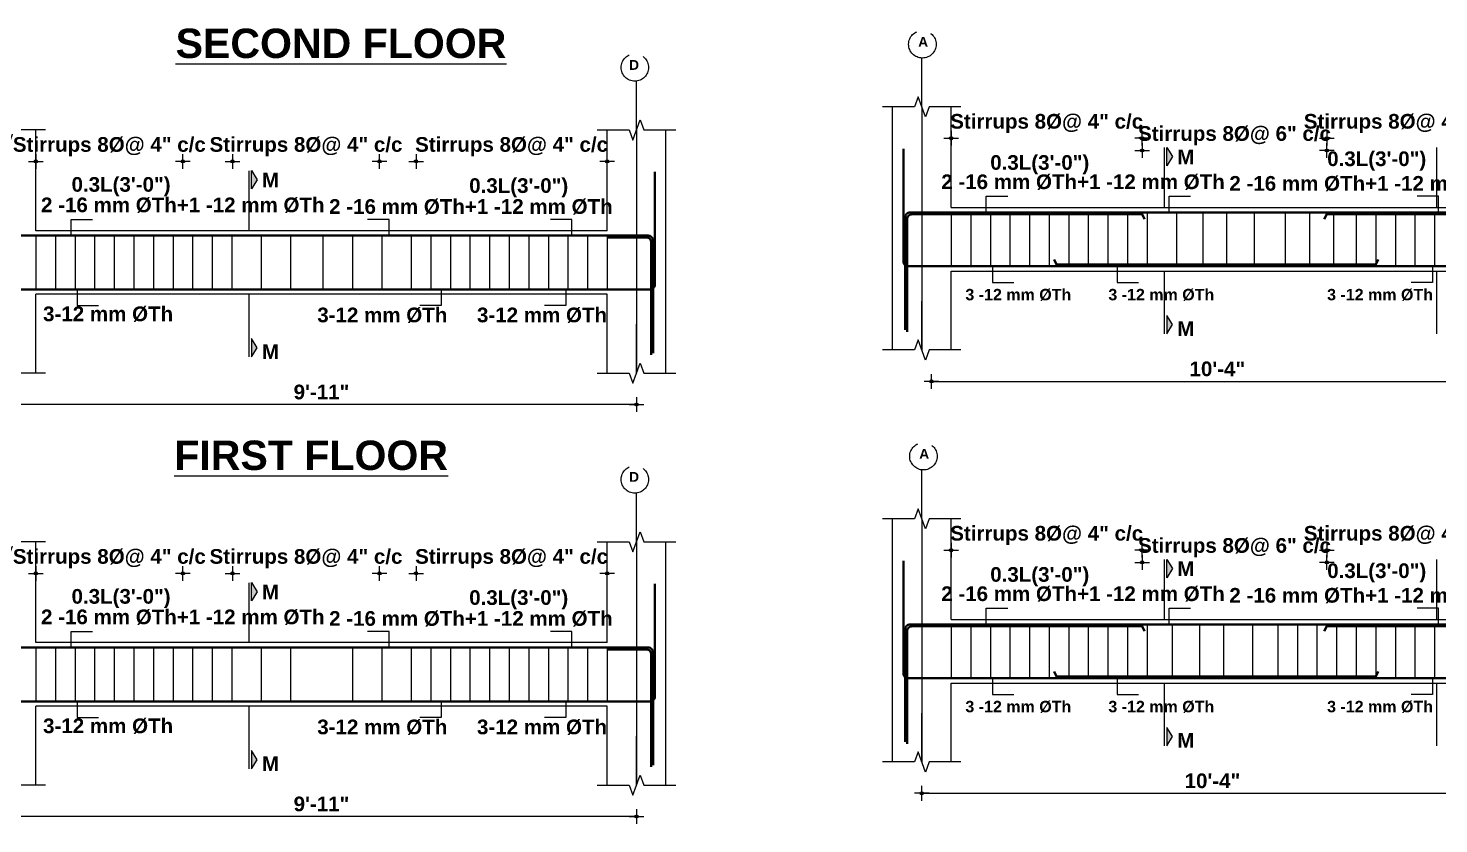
# Model space of a CAD drawing. Header units: inches. Extents: x -9998782 to 66725, y -6520505 to 8308.
# Drawn here: x -4995132 to -4994556, y -3257826 to -3257501 of the extents above; entities that cross this region are included whole.
import ezdxf
from ezdxf.enums import TextEntityAlignment as Align

# ---------------------------------------------------------------- set-up
doc = ezdxf.new("R2010")
doc.units = ezdxf.units.IN
doc.header["$LTSCALE"] = 2
doc.header["$MEASUREMENT"] = 0
doc.header["$PDMODE"] = 34
doc.linetypes.add('ACAD_ISO02W100', pattern=[15, 12, -3])
doc.layers.get('0').update_dxf_attribs({"linetype": 'CONTINUOUS'})
doc.layers.get('DEFPOINTS').update_dxf_attribs({"color": 141, "linetype": 'CONTINUOUS'})
for name, color, linetype, lineweight in [('BAR', 5, 'CONTINUOUS', 40), ('dimension', 160, 'CONTINUOUS', 15), ('HATCH1', 4, 'ACAD_ISO02W100', 13), ('TEXT', 181, 'CONTINUOUS', 25)]:
    doc.layers.add(name, color=color, linetype=linetype, lineweight=lineweight)
doc.layers.add('STIRRUP', color=10, linetype='CONTINUOUS')
doc.styles.add('1.8 str', font='times.ttf', dxfattribs={"width": 0.8, "height": 6})
doc.styles.add('STYLE1', font='arialbd.ttf')
doc.dimstyles.new('1.4', dxfattribs={"dimscale": 0, "dimtxt": 6, "dimasz": 0.5, "dimexe": 2, "dimexo": 9, "dimgap": 2, "dimtad": 1, "dimdec": 0, "dimlfac": 0.5, "dimzin": 3, "dimdsep": 46, "dimlunit": 4, "dimtxsty": '1.8 str', "dimblk": 'DIM', "dimcen": 3, "dimdle": 3, "dimse1": 1, "dimse2": 1, "dimclrd": 256, "dimclre": 256, "dimclrt": 7, "dimadec": 1, "dimazin": 2, "dimtfac": 1, "dimtdec": 0, "dimtix": 1, "dimtofl": 0, "dimtmove": 2, "dimatfit": 3, "dimldrblk": 'arrow', "dimfxl": 2, "dimfrac": 2, "dimtolj": 2, "dimtzin": 0, "dimarcsym": 0})

# ---------------------------------------------------------------- blocks, each defined once
blk = doc.blocks.new('DIM')
at = {"layer": 'dimension'}
h = blk.add_hatch(color=256, dxfattribs=at)
h.paths.add_polyline_path([(0, 1.3), (0, 0), (1.3, 0, 0.414214)])
h.paths.add_polyline_path([(1.3, 0), (0, 0), (0, -1.3, 0.414214)])
h.paths.add_polyline_path([(0, 0), (-1.3, 0, 0.414214), (0, -1.3)])
h.paths.add_polyline_path([(0, 1.3, 0.414214), (-1.3, 0), (0, 0)])
for p, q in [((-6, 0), (6, 0)), ((0, 6), (0, -6))]:
    blk.add_line(p, q, dxfattribs=at)
blk.add_circle((0, 0), 1.28, dxfattribs=at)
blk = doc.blocks.new('*D737')
at = {"layer": 'DEFPOINTS', "color": 0, "ltscale": 10}
for p in [(-4994676.94, -3257714.51), (-4994754.94, -3257726.48), (-4994676.94, -3257731.05)]:
    blk.add_point(p, dxfattribs=at)
at = {"layer": 'dimension', "lineweight": -2, "ltscale": 10}
for p, q in [((-4994755.44, -3257714.51), (-4994755.94, -3257714.51)), ((-4994676.44, -3257714.51), (-4994675.94, -3257714.51))]:
    blk.add_line(p, q, dxfattribs=at)
at = {"layer": 'dimension', "lineweight": -2, "ltscale": 10, "xscale": 0.5, "yscale": 0.5, "zscale": 0.5}
blk.add_blockref('DIM', (-4994754.94, -3257714.51), dxfattribs=at)
at = {"layer": 'dimension', "lineweight": -2, "ltscale": 10, "xscale": 0.5, "yscale": 0.5, "zscale": 0.5, "rotation": 180}
blk.add_blockref('DIM', (-4994676.94, -3257714.51), dxfattribs=at)
at = {"layer": 'dimension', "color": 7, "ltscale": 10, "insert": (-4994715.94, -3257708.48), "char_height": 6, "attachment_point": 5, "style": 'STYLE1'}
blk.add_mtext('\\A2;Stirrups 8%%C@ 4" c/c', dxfattribs=at)
blk = doc.blocks.new('arrow')
at = {"layer": 'dimension'}
blk.add_lwpolyline([(1.2, 0, 0, 2.1, 0), (-2.3, 0, 0, 0, 0), (1.2, 0, 0, 0, 0)], format="xyseb", dxfattribs=at)
blk = doc.blocks.new('*D738')
at = {"layer": 'DEFPOINTS', "color": 0, "ltscale": 10}
for p in [(-4994601.59, -3257719.49), (-4994676.94, -3257736.03), (-4994601.59, -3257750.54)]:
    blk.add_point(p, dxfattribs=at)
at = {"layer": 'dimension', "lineweight": -2, "ltscale": 10}
for p, q in [((-4994677.44, -3257719.49), (-4994677.94, -3257719.49)), ((-4994601.09, -3257719.49), (-4994600.59, -3257719.49))]:
    blk.add_line(p, q, dxfattribs=at)
at = {"layer": 'dimension', "lineweight": -2, "ltscale": 10, "xscale": 0.5, "yscale": 0.5, "zscale": 0.5}
blk.add_blockref('DIM', (-4994676.94, -3257719.49), dxfattribs=at)
at = {"layer": 'dimension', "lineweight": -2, "ltscale": 10, "xscale": 0.5, "yscale": 0.5, "zscale": 0.5, "rotation": 180}
blk.add_blockref('DIM', (-4994601.59, -3257719.49), dxfattribs=at)
at = {"layer": 'dimension', "color": 7, "ltscale": 10, "insert": (-4994639.26, -3257713.46), "char_height": 6, "attachment_point": 5, "style": 'STYLE1'}
blk.add_mtext('\\A2;Stirrups 8%%C@ 6" c/c', dxfattribs=at)
blk = doc.blocks.new('*D739')
at = {"layer": 'DEFPOINTS', "color": 0, "ltscale": 10}
for p in [(-4994541.59, -3257714.51), (-4994541.59, -3257728.05), (-4994601.59, -3257745.56)]:
    blk.add_point(p, dxfattribs=at)
at = {"layer": 'dimension', "lineweight": -2, "ltscale": 10}
for p, q in [((-4994602.09, -3257714.51), (-4994602.59, -3257714.51)), ((-4994541.09, -3257714.51), (-4994540.59, -3257714.51))]:
    blk.add_line(p, q, dxfattribs=at)
at = {"layer": 'dimension', "lineweight": -2, "ltscale": 10, "xscale": 0.5, "yscale": 0.5, "zscale": 0.5}
blk.add_blockref('DIM', (-4994601.59, -3257714.51), dxfattribs=at)
at = {"layer": 'dimension', "lineweight": -2, "ltscale": 10, "xscale": 0.5, "yscale": 0.5, "zscale": 0.5, "rotation": 180}
blk.add_blockref('DIM', (-4994541.59, -3257714.51), dxfattribs=at)
at = {"layer": 'dimension', "color": 7, "ltscale": 10, "insert": (-4994571.59, -3257708.48), "char_height": 6, "attachment_point": 5, "style": 'STYLE1'}
blk.add_mtext('\\A2;Stirrups 8%%C@ 4" c/c', dxfattribs=at)
blk = doc.blocks.new('*D743')
at = {"layer": 'DEFPOINTS', "color": 0, "ltscale": 10}
for p in [(-4994766.94, -3257801), (-4994529.59, -3257801), (-4994529.59, -3257813.82)]:
    blk.add_point(p, dxfattribs=at)
at = {"layer": 'dimension', "lineweight": -2, "ltscale": 10}
blk.add_line((-4994766.44, -3257813.82), (-4994530.09, -3257813.82), dxfattribs=at)
at = {"layer": 'dimension', "lineweight": -2, "ltscale": 10, "xscale": 0.5, "yscale": 0.5, "zscale": 0.5, "rotation": 180}
blk.add_blockref('DIM', (-4994766.94, -3257813.82), dxfattribs=at)
at = {"layer": 'dimension', "lineweight": -2, "ltscale": 10, "xscale": 0.5, "yscale": 0.5, "zscale": 0.5}
blk.add_blockref('DIM', (-4994529.59, -3257813.82), dxfattribs=at)
at = {"layer": 'dimension', "color": 7, "ltscale": 10, "insert": (-4994648.26, -3257808.75), "char_height": 6, "attachment_point": 5, "style": 'STYLE1'}
blk.add_mtext('\\A2;10\'-4"', dxfattribs=at)
blk = doc.blocks.new('*D748')
at = {"layer": 'DEFPOINTS', "color": 0, "ltscale": 10}
for p in [(-4994676.94, -3257546.21), (-4994754.94, -3257558.19), (-4994676.94, -3257562.76)]:
    blk.add_point(p, dxfattribs=at)
at = {"layer": 'dimension', "lineweight": -2, "ltscale": 10}
for p, q in [((-4994755.44, -3257546.21), (-4994755.94, -3257546.21)), ((-4994676.44, -3257546.21), (-4994675.94, -3257546.21))]:
    blk.add_line(p, q, dxfattribs=at)
at = {"layer": 'dimension', "lineweight": -2, "ltscale": 10, "xscale": 0.5, "yscale": 0.5, "zscale": 0.5}
blk.add_blockref('DIM', (-4994754.94, -3257546.21), dxfattribs=at)
at = {"layer": 'dimension', "lineweight": -2, "ltscale": 10, "xscale": 0.5, "yscale": 0.5, "zscale": 0.5, "rotation": 180}
blk.add_blockref('DIM', (-4994676.94, -3257546.21), dxfattribs=at)
at = {"layer": 'dimension', "color": 7, "ltscale": 10, "insert": (-4994715.94, -3257540.19), "char_height": 6, "attachment_point": 5, "style": 'STYLE1'}
blk.add_mtext('\\A2;Stirrups 8%%C@ 4" c/c', dxfattribs=at)
blk = doc.blocks.new('*D749')
at = {"layer": 'DEFPOINTS', "color": 0, "ltscale": 10}
for p in [(-4994601.59, -3257551.19), (-4994676.94, -3257567.74), (-4994601.59, -3257582.25)]:
    blk.add_point(p, dxfattribs=at)
at = {"layer": 'dimension', "lineweight": -2, "ltscale": 10}
for p, q in [((-4994677.44, -3257551.19), (-4994677.94, -3257551.19)), ((-4994601.09, -3257551.19), (-4994600.59, -3257551.19))]:
    blk.add_line(p, q, dxfattribs=at)
at = {"layer": 'dimension', "lineweight": -2, "ltscale": 10, "xscale": 0.5, "yscale": 0.5, "zscale": 0.5}
blk.add_blockref('DIM', (-4994676.94, -3257551.19), dxfattribs=at)
at = {"layer": 'dimension', "lineweight": -2, "ltscale": 10, "xscale": 0.5, "yscale": 0.5, "zscale": 0.5, "rotation": 180}
blk.add_blockref('DIM', (-4994601.59, -3257551.19), dxfattribs=at)
at = {"layer": 'dimension', "color": 7, "ltscale": 10, "insert": (-4994639.26, -3257545.17), "char_height": 6, "attachment_point": 5, "style": 'STYLE1'}
blk.add_mtext('\\A2;Stirrups 8%%C@ 6" c/c', dxfattribs=at)
blk = doc.blocks.new('*D750')
at = {"layer": 'DEFPOINTS', "color": 0, "ltscale": 10}
for p in [(-4994541.59, -3257546.21), (-4994541.59, -3257559.76), (-4994601.59, -3257577.27)]:
    blk.add_point(p, dxfattribs=at)
at = {"layer": 'dimension', "lineweight": -2, "ltscale": 10}
for p, q in [((-4994602.09, -3257546.21), (-4994602.59, -3257546.21)), ((-4994541.09, -3257546.21), (-4994540.59, -3257546.21))]:
    blk.add_line(p, q, dxfattribs=at)
at = {"layer": 'dimension', "lineweight": -2, "ltscale": 10, "xscale": 0.5, "yscale": 0.5, "zscale": 0.5}
blk.add_blockref('DIM', (-4994601.59, -3257546.21), dxfattribs=at)
at = {"layer": 'dimension', "lineweight": -2, "ltscale": 10, "xscale": 0.5, "yscale": 0.5, "zscale": 0.5, "rotation": 180}
blk.add_blockref('DIM', (-4994541.59, -3257546.21), dxfattribs=at)
at = {"layer": 'dimension', "color": 7, "ltscale": 10, "insert": (-4994571.59, -3257540.19), "char_height": 6, "attachment_point": 5, "style": 'STYLE1'}
blk.add_mtext('\\A2;Stirrups 8%%C@ 4" c/c', dxfattribs=at)
blk = doc.blocks.new('*D733')
at = {"layer": 'DEFPOINTS', "color": 0, "ltscale": 10}
for p in [(-4994762.94, -3257632.71), (-4994529.59, -3257632.71), (-4994529.59, -3257645.52)]:
    blk.add_point(p, dxfattribs=at)
at = {"layer": 'dimension', "lineweight": -2, "ltscale": 10}
blk.add_line((-4994762.44, -3257645.52), (-4994530.09, -3257645.52), dxfattribs=at)
at = {"layer": 'dimension', "lineweight": -2, "ltscale": 10, "xscale": 0.5, "yscale": 0.5, "zscale": 0.5, "rotation": 180}
blk.add_blockref('DIM', (-4994762.94, -3257645.52), dxfattribs=at)
at = {"layer": 'dimension', "lineweight": -2, "ltscale": 10, "xscale": 0.5, "yscale": 0.5, "zscale": 0.5}
blk.add_blockref('DIM', (-4994529.59, -3257645.52), dxfattribs=at)
at = {"layer": 'dimension', "color": 7, "ltscale": 10, "insert": (-4994646.26, -3257640.46), "char_height": 6, "attachment_point": 5, "style": 'STYLE1'}
blk.add_mtext('\\A2;10\'-4"', dxfattribs=at)
blk = doc.blocks.new('*D758')
at = {"layer": 'DEFPOINTS', "color": 0, "ltscale": 10}
for p in [(-4994973.38, -3257555.67), (-4994895.38, -3257567.65), (-4994973.38, -3257572.21)]:
    blk.add_point(p, dxfattribs=at)
at = {"layer": 'dimension', "lineweight": -2, "ltscale": 10}
for p, q in [((-4994973.88, -3257555.67), (-4994974.38, -3257555.67)), ((-4994894.88, -3257555.67), (-4994894.38, -3257555.67))]:
    blk.add_line(p, q, dxfattribs=at)
at = {"layer": 'dimension', "lineweight": -2, "ltscale": 10, "xscale": 0.5, "yscale": 0.5, "zscale": 0.5}
blk.add_blockref('DIM', (-4994973.38, -3257555.67), dxfattribs=at)
at = {"layer": 'dimension', "lineweight": -2, "ltscale": 10, "xscale": 0.5, "yscale": 0.5, "zscale": 0.5, "rotation": 180}
blk.add_blockref('DIM', (-4994895.38, -3257555.67), dxfattribs=at)
at = {"layer": 'dimension', "color": 7, "ltscale": 10, "insert": (-4994934.38, -3257549.64), "char_height": 6, "attachment_point": 5, "style": 'STYLE1'}
blk.add_mtext('\\A2;Stirrups 8%%C@ 4" c/c', dxfattribs=at)
blk = doc.blocks.new('*D760')
at = {"layer": 'DEFPOINTS', "color": 0, "ltscale": 10}
for p in [(-4995128.6, -3257555.67), (-4995128.6, -3257569.21), (-4995068.6, -3257586.72)]:
    blk.add_point(p, dxfattribs=at)
at = {"layer": 'dimension', "lineweight": -2, "ltscale": 10}
for p, q in [((-4995129.1, -3257555.67), (-4995129.6, -3257555.67)), ((-4995068.1, -3257555.67), (-4995067.6, -3257555.67))]:
    blk.add_line(p, q, dxfattribs=at)
at = {"layer": 'dimension', "lineweight": -2, "ltscale": 10, "xscale": 0.5, "yscale": 0.5, "zscale": 0.5}
blk.add_blockref('DIM', (-4995128.6, -3257555.67), dxfattribs=at)
at = {"layer": 'dimension', "lineweight": -2, "ltscale": 10, "xscale": 0.5, "yscale": 0.5, "zscale": 0.5, "rotation": 180}
blk.add_blockref('DIM', (-4995068.6, -3257555.67), dxfattribs=at)
at = {"layer": 'dimension', "color": 7, "ltscale": 10, "insert": (-4995098.6, -3257549.64), "char_height": 6, "attachment_point": 5, "style": 'STYLE1'}
blk.add_mtext('\\A2;Stirrups 8%%C@ 4" c/c', dxfattribs=at)
blk = doc.blocks.new('*D762')
at = {"layer": 'DEFPOINTS', "color": 0, "ltscale": 10}
for p in [(-4995140.6, -3257642.17), (-4994883.38, -3257642.17), (-4995140.6, -3257654.98)]:
    blk.add_point(p, dxfattribs=at)
at = {"layer": 'dimension', "lineweight": -2, "ltscale": 10}
blk.add_line((-4994883.88, -3257654.98), (-4995140.1, -3257654.98), dxfattribs=at)
at = {"layer": 'dimension', "lineweight": -2, "ltscale": 10, "xscale": 0.5, "yscale": 0.5, "zscale": 0.5, "rotation": 180}
blk.add_blockref('DIM', (-4995140.6, -3257654.98), dxfattribs=at)
at = {"layer": 'dimension', "lineweight": -2, "ltscale": 10, "xscale": 0.5, "yscale": 0.5, "zscale": 0.5}
blk.add_blockref('DIM', (-4994883.38, -3257654.98), dxfattribs=at)
at = {"layer": 'dimension', "color": 7, "ltscale": 10, "insert": (-4995011.99, -3257649.91), "char_height": 6, "attachment_point": 5, "style": 'STYLE1'}
blk.add_mtext('\\A2;9\'-11"', dxfattribs=at)
blk = doc.blocks.new('*D763')
at = {"layer": 'DEFPOINTS', "color": 0, "ltscale": 10}
for p in [(-4994988.31, -3257555.67), (-4994988.31, -3257569.21), (-4995048.31, -3257586.72)]:
    blk.add_point(p, dxfattribs=at)
at = {"layer": 'dimension', "lineweight": -2, "ltscale": 10}
for p, q in [((-4995048.81, -3257555.67), (-4995049.31, -3257555.67)), ((-4994987.81, -3257555.67), (-4994987.31, -3257555.67))]:
    blk.add_line(p, q, dxfattribs=at)
at = {"layer": 'dimension', "lineweight": -2, "ltscale": 10, "xscale": 0.5, "yscale": 0.5, "zscale": 0.5}
blk.add_blockref('DIM', (-4995048.31, -3257555.67), dxfattribs=at)
at = {"layer": 'dimension', "lineweight": -2, "ltscale": 10, "xscale": 0.5, "yscale": 0.5, "zscale": 0.5, "rotation": 180}
blk.add_blockref('DIM', (-4994988.31, -3257555.67), dxfattribs=at)
at = {"layer": 'dimension', "color": 7, "ltscale": 10, "insert": (-4995018.31, -3257549.64), "char_height": 6, "attachment_point": 5, "style": 'STYLE1'}
blk.add_mtext('\\A2;Stirrups 8%%C@ 4" c/c', dxfattribs=at)
blk = doc.blocks.new('*D781')
at = {"layer": 'DEFPOINTS', "color": 0, "ltscale": 10}
for p in [(-4994973.38, -3257723.96), (-4994895.38, -3257735.94), (-4994973.38, -3257740.5)]:
    blk.add_point(p, dxfattribs=at)
at = {"layer": 'dimension', "lineweight": -2, "ltscale": 10}
for p, q in [((-4994973.88, -3257723.96), (-4994974.38, -3257723.96)), ((-4994894.88, -3257723.96), (-4994894.38, -3257723.96))]:
    blk.add_line(p, q, dxfattribs=at)
at = {"layer": 'dimension', "lineweight": -2, "ltscale": 10, "xscale": 0.5, "yscale": 0.5, "zscale": 0.5}
blk.add_blockref('DIM', (-4994973.38, -3257723.96), dxfattribs=at)
at = {"layer": 'dimension', "lineweight": -2, "ltscale": 10, "xscale": 0.5, "yscale": 0.5, "zscale": 0.5, "rotation": 180}
blk.add_blockref('DIM', (-4994895.38, -3257723.96), dxfattribs=at)
at = {"layer": 'dimension', "color": 7, "ltscale": 10, "insert": (-4994934.38, -3257717.94), "char_height": 6, "attachment_point": 5, "style": 'STYLE1'}
blk.add_mtext('\\A2;Stirrups 8%%C@ 4" c/c', dxfattribs=at)
blk = doc.blocks.new('*D783')
at = {"layer": 'DEFPOINTS', "color": 0, "ltscale": 10}
for p in [(-4995128.6, -3257723.96), (-4995128.6, -3257737.5), (-4995068.6, -3257755.02)]:
    blk.add_point(p, dxfattribs=at)
at = {"layer": 'dimension', "lineweight": -2, "ltscale": 10}
for p, q in [((-4995129.1, -3257723.96), (-4995129.6, -3257723.96)), ((-4995068.1, -3257723.96), (-4995067.6, -3257723.96))]:
    blk.add_line(p, q, dxfattribs=at)
at = {"layer": 'dimension', "lineweight": -2, "ltscale": 10, "xscale": 0.5, "yscale": 0.5, "zscale": 0.5}
blk.add_blockref('DIM', (-4995128.6, -3257723.96), dxfattribs=at)
at = {"layer": 'dimension', "lineweight": -2, "ltscale": 10, "xscale": 0.5, "yscale": 0.5, "zscale": 0.5, "rotation": 180}
blk.add_blockref('DIM', (-4995068.6, -3257723.96), dxfattribs=at)
at = {"layer": 'dimension', "color": 7, "ltscale": 10, "insert": (-4995098.6, -3257717.94), "char_height": 6, "attachment_point": 5, "style": 'STYLE1'}
blk.add_mtext('\\A2;Stirrups 8%%C@ 4" c/c', dxfattribs=at)
blk = doc.blocks.new('*D786')
at = {"layer": 'DEFPOINTS', "color": 0, "ltscale": 10}
for p in [(-4995140.6, -3257810.46), (-4994883.38, -3257810.46), (-4995140.6, -3257823.27)]:
    blk.add_point(p, dxfattribs=at)
at = {"layer": 'dimension', "lineweight": -2, "ltscale": 10}
blk.add_line((-4994883.88, -3257823.27), (-4995140.1, -3257823.27), dxfattribs=at)
at = {"layer": 'dimension', "lineweight": -2, "ltscale": 10, "xscale": 0.5, "yscale": 0.5, "zscale": 0.5, "rotation": 180}
blk.add_blockref('DIM', (-4995140.6, -3257823.27), dxfattribs=at)
at = {"layer": 'dimension', "lineweight": -2, "ltscale": 10, "xscale": 0.5, "yscale": 0.5, "zscale": 0.5}
blk.add_blockref('DIM', (-4994883.38, -3257823.27), dxfattribs=at)
at = {"layer": 'dimension', "color": 7, "ltscale": 10, "insert": (-4995011.99, -3257818.2), "char_height": 6, "attachment_point": 5, "style": 'STYLE1'}
blk.add_mtext('\\A2;9\'-11"', dxfattribs=at)
blk = doc.blocks.new('*D787')
at = {"layer": 'DEFPOINTS', "color": 0, "ltscale": 10}
for p in [(-4994988.31, -3257723.96), (-4994988.31, -3257737.5), (-4995048.31, -3257755.02)]:
    blk.add_point(p, dxfattribs=at)
at = {"layer": 'dimension', "lineweight": -2, "ltscale": 10}
for p, q in [((-4995048.81, -3257723.96), (-4995049.31, -3257723.96)), ((-4994987.81, -3257723.96), (-4994987.31, -3257723.96))]:
    blk.add_line(p, q, dxfattribs=at)
at = {"layer": 'dimension', "lineweight": -2, "ltscale": 10, "xscale": 0.5, "yscale": 0.5, "zscale": 0.5}
blk.add_blockref('DIM', (-4995048.31, -3257723.96), dxfattribs=at)
at = {"layer": 'dimension', "lineweight": -2, "ltscale": 10, "xscale": 0.5, "yscale": 0.5, "zscale": 0.5, "rotation": 180}
blk.add_blockref('DIM', (-4994988.31, -3257723.96), dxfattribs=at)
at = {"layer": 'dimension', "color": 7, "ltscale": 10, "insert": (-4995018.31, -3257717.94), "char_height": 6, "attachment_point": 5, "style": 'STYLE1'}
blk.add_mtext('\\A2;Stirrups 8%%C@ 4" c/c', dxfattribs=at)

msp = doc.modelspace()

# ---------------------------------------------------------------- hatches: boundary and pattern name
at = {"layer": 'TEXT', "ltscale": 10}
for points in [[(-4994666.95, -3257549.97), (-4994666.95, -3257557.48), (-4994664.64, -3257553.72)], [(-4995040.61, -3257559.43), (-4995040.61, -3257566.93), (-4995038.3, -3257563.18)], [(-4994666.95, -3257626.11), (-4994666.95, -3257618.61), (-4994664.64, -3257622.36)], [(-4995040.61, -3257635.57), (-4995040.61, -3257628.06), (-4995038.3, -3257631.82)], [(-4994666.95, -3257718.27), (-4994666.95, -3257725.77), (-4994664.64, -3257722.02)], [(-4995040.61, -3257727.72), (-4995040.61, -3257735.22), (-4995038.3, -3257731.47)], [(-4994666.95, -3257794.41), (-4994666.95, -3257786.9), (-4994664.64, -3257790.65)], [(-4995040.61, -3257803.86), (-4995040.61, -3257796.36), (-4995038.3, -3257800.11)]]:
    msp.add_hatch(color=256, dxfattribs=at).paths.add_polyline_path(points)

# ---------------------------------------------------------------- linework, layer by layer
for p, q in [((-4994766.94, -3257533.36), (-4994766.94, -3257513.4)), ((-4994883.38, -3257542.81), (-4994883.38, -3257522.86)), ((-4994766.94, -3257533.36), (-4994766.94, -3257632.71)), ((-4994883.38, -3257542.81), (-4994883.38, -3257642.17)), ((-4994766.94, -3257632.71), (-4994766.94, -3257612.76)), ((-4994883.38, -3257642.17), (-4994883.38, -3257622.21)), ((-4994766.94, -3257701.65), (-4994766.94, -3257681.7)), ((-4994883.38, -3257711.1), (-4994883.38, -3257691.15)), ((-4994766.94, -3257701.65), (-4994766.94, -3257801)), ((-4994883.38, -3257711.1), (-4994883.38, -3257810.46)), ((-4994766.94, -3257801), (-4994766.94, -3257781.05)), ((-4994883.38, -3257810.46), (-4994883.38, -3257790.51))]:
    msp.add_line(p, q)
at = {"ltscale": 10}
for p, q in [((-4994778.94, -3257600.52), (-4994778.94, -3257533.36)), ((-4994754.94, -3257574.52), (-4994754.94, -3257533.36)), ((-4995128.6, -3257583.97), (-4995128.6, -3257542.81)), ((-4994895.38, -3257583.97), (-4994895.38, -3257542.81)), ((-4994871.38, -3257609.97), (-4994871.38, -3257542.81)), ((-4994754.94, -3257574.52), (-4994556.64, -3257574.52)), ((-4994634.94, -3257574.52), (-4994541.59, -3257574.52)), ((-4994984.42, -3257583.97), (-4995128.6, -3257583.97)), ((-4994895.38, -3257583.97), (-4995009.38, -3257583.97)), ((-4994778.94, -3257632.71), (-4994778.94, -3257600.52)), ((-4994754.94, -3257632.71), (-4994754.94, -3257600.52)), ((-4994754.94, -3257600.52), (-4994558.43, -3257600.52)), ((-4994634.94, -3257600.52), (-4994541.59, -3257600.52)), ((-4994982.51, -3257609.97), (-4995128.6, -3257609.97)), ((-4995128.6, -3257642.17), (-4995128.6, -3257609.97)), ((-4994895.38, -3257609.97), (-4995009.38, -3257609.97)), ((-4994895.38, -3257642.17), (-4994895.38, -3257609.97)), ((-4994871.38, -3257642.17), (-4994871.38, -3257609.97)), ((-4994778.94, -3257768.81), (-4994778.94, -3257701.65)), ((-4994754.94, -3257742.81), (-4994754.94, -3257701.65)), ((-4995128.6, -3257752.27), (-4995128.6, -3257711.1)), ((-4994895.38, -3257752.27), (-4994895.38, -3257711.1)), ((-4994871.38, -3257778.27), (-4994871.38, -3257711.1)), ((-4994754.94, -3257742.81), (-4994556.64, -3257742.81)), ((-4994634.94, -3257742.81), (-4994541.59, -3257742.81)), ((-4994984.42, -3257752.27), (-4995128.6, -3257752.27)), ((-4994895.38, -3257752.27), (-4995009.38, -3257752.27)), ((-4994778.94, -3257801), (-4994778.94, -3257768.81)), ((-4994754.94, -3257801), (-4994754.94, -3257768.81)), ((-4994754.94, -3257768.81), (-4994558.43, -3257768.81)), ((-4994634.94, -3257768.81), (-4994541.59, -3257768.81)), ((-4994982.51, -3257778.27), (-4995128.6, -3257778.27)), ((-4995128.6, -3257810.46), (-4995128.6, -3257778.27)), ((-4994895.38, -3257778.27), (-4995009.38, -3257778.27)), ((-4994895.38, -3257810.46), (-4994895.38, -3257778.27)), ((-4994871.38, -3257810.46), (-4994871.38, -3257778.27))]:
    msp.add_line(p, q, dxfattribs=at)
at = {"linetype": 'Continuous', "ltscale": 10}
for points in [[(-4994750.94, -3257533.36), (-4994763.94, -3257533.36), (-4994765.44, -3257537.48), (-4994768.44, -3257529.23), (-4994769.94, -3257533.36), (-4994782.94, -3257533.36)], [(-4995124.6, -3257542.81), (-4995137.6, -3257542.81), (-4995139.1, -3257546.93), (-4995142.1, -3257538.69), (-4995143.6, -3257542.81), (-4995156.6, -3257542.81)], [(-4994899.38, -3257542.81), (-4994886.38, -3257542.81), (-4994884.88, -3257546.93), (-4994881.88, -3257538.69), (-4994880.38, -3257542.81), (-4994867.38, -3257542.81)], [(-4994750.94, -3257632.71), (-4994763.94, -3257632.71), (-4994765.44, -3257636.83), (-4994768.44, -3257628.59), (-4994769.94, -3257632.71), (-4994782.94, -3257632.71)], [(-4995124.6, -3257642.17), (-4995137.6, -3257642.17), (-4995139.1, -3257646.29), (-4995142.1, -3257638.04), (-4995143.6, -3257642.17), (-4995156.6, -3257642.17)], [(-4994899.38, -3257642.17), (-4994886.38, -3257642.17), (-4994884.88, -3257646.29), (-4994881.88, -3257638.04), (-4994880.38, -3257642.17), (-4994867.38, -3257642.17)], [(-4994750.94, -3257701.65), (-4994763.94, -3257701.65), (-4994765.44, -3257705.77), (-4994768.44, -3257697.53), (-4994769.94, -3257701.65), (-4994782.94, -3257701.65)], [(-4995124.6, -3257711.1), (-4995137.6, -3257711.1), (-4995139.1, -3257715.22), (-4995142.1, -3257706.98), (-4995143.6, -3257711.1), (-4995156.6, -3257711.1)], [(-4994899.38, -3257711.1), (-4994886.38, -3257711.1), (-4994884.88, -3257715.22), (-4994881.88, -3257706.98), (-4994880.38, -3257711.1), (-4994867.38, -3257711.1)], [(-4994750.94, -3257801), (-4994763.94, -3257801), (-4994765.44, -3257805.13), (-4994768.44, -3257796.88), (-4994769.94, -3257801), (-4994782.94, -3257801)], [(-4995124.6, -3257810.46), (-4995137.6, -3257810.46), (-4995139.1, -3257814.58), (-4995142.1, -3257806.34), (-4995143.6, -3257810.46), (-4995156.6, -3257810.46)], [(-4994899.38, -3257810.46), (-4994886.38, -3257810.46), (-4994884.88, -3257814.58), (-4994881.88, -3257806.34), (-4994880.38, -3257810.46), (-4994867.38, -3257810.46)]]:
    msp.add_lwpolyline(points, dxfattribs=at)
at = {"layer": 'BAR', "ltscale": 10}
for p, q in [((-4994529.59, -3257576.52), (-4994634.94, -3257576.52)), ((-4995140.6, -3257585.97), (-4994999.38, -3257585.97)), ((-4994529.59, -3257598.52), (-4994634.94, -3257598.52)), ((-4995140.6, -3257607.97), (-4994999.38, -3257607.97)), ((-4994529.59, -3257744.81), (-4994634.94, -3257744.81)), ((-4995140.6, -3257754.27), (-4994999.38, -3257754.27)), ((-4994529.59, -3257766.81), (-4994634.94, -3257766.81)), ((-4995140.6, -3257776.27), (-4994999.38, -3257776.27))]:
    msp.add_line(p, q, dxfattribs=at)
for points in [[(-4994754.94, -3257598.52), (-4994772.42, -3257598.52, -0.414214), (-4994774.44, -3257596.51), (-4994774.44, -3257550.52)], [(-4994895.38, -3257607.97), (-4994877.9, -3257607.97, 0.414214), (-4994875.88, -3257605.96), (-4994875.88, -3257559.97)], [(-4994773.69, -3257624.52), (-4994773.69, -3257578.54, -0.414214), (-4994771.67, -3257576.52), (-4994754.94, -3257576.52)], [(-4994772.94, -3257625.27), (-4994772.94, -3257579.29, -0.414214), (-4994770.92, -3257577.27), (-4994754.94, -3257577.27)], [(-4994876.63, -3257633.97), (-4994876.63, -3257587.99, 0.414214), (-4994878.65, -3257585.97), (-4994895.38, -3257585.97)], [(-4994877.38, -3257634.72), (-4994877.38, -3257588.74, 0.414214), (-4994879.4, -3257586.72), (-4994895.38, -3257586.72)], [(-4994754.94, -3257766.81), (-4994772.42, -3257766.81, -0.414214), (-4994774.44, -3257764.8), (-4994774.44, -3257718.81)], [(-4994895.38, -3257776.27), (-4994877.9, -3257776.27, 0.414214), (-4994875.88, -3257774.25), (-4994875.88, -3257728.27)], [(-4994773.69, -3257792.81), (-4994773.69, -3257746.83, -0.414214), (-4994771.67, -3257744.81), (-4994754.94, -3257744.81)], [(-4994772.94, -3257793.56), (-4994772.94, -3257747.58, -0.414214), (-4994770.92, -3257745.56), (-4994754.94, -3257745.56)], [(-4994876.63, -3257802.27), (-4994876.63, -3257756.28, 0.414214), (-4994878.65, -3257754.27), (-4994895.38, -3257754.27)], [(-4994877.38, -3257803.02), (-4994877.38, -3257757.03, 0.414214), (-4994879.4, -3257755.02), (-4994895.38, -3257755.02)]]:
    msp.add_lwpolyline(points, format="xyb", dxfattribs=at)
for points in [[(-4994766.94, -3257576.52), (-4994624.94, -3257576.52)], [(-4994766.94, -3257577.27), (-4994676.94, -3257577.27), (-4994675.98, -3257579.27)], [(-4994602.63, -3257579.27), (-4994601.59, -3257577.27), (-4994529.59, -3257577.27)], [(-4994883.38, -3257585.97), (-4995009.38, -3257585.97)], [(-4994624.94, -3257598.52), (-4994766.94, -3257598.52)], [(-4994712.89, -3257595.77), (-4994711.94, -3257597.77), (-4994624.94, -3257597.77)], [(-4994580.63, -3257595.77), (-4994581.59, -3257597.77), (-4994634.94, -3257597.77)], [(-4995009.38, -3257607.97), (-4994883.38, -3257607.97)], [(-4994766.94, -3257744.81), (-4994624.94, -3257744.81)], [(-4994766.94, -3257745.56), (-4994676.94, -3257745.56), (-4994675.98, -3257747.56)], [(-4994602.63, -3257747.56), (-4994601.59, -3257745.56), (-4994529.59, -3257745.56)], [(-4994883.38, -3257754.27), (-4995009.38, -3257754.27)], [(-4994624.94, -3257766.81), (-4994766.94, -3257766.81)], [(-4994712.89, -3257764.06), (-4994711.94, -3257766.06), (-4994624.94, -3257766.06)], [(-4994580.63, -3257764.06), (-4994581.59, -3257766.06), (-4994634.94, -3257766.06)], [(-4995009.38, -3257776.27), (-4994883.38, -3257776.27)]]:
    msp.add_lwpolyline(points, dxfattribs=at)
at = {"layer": 'dimension', "ltscale": 10}
for p, q in [((-4994667.81, -3257574.52), (-4994667.81, -3257550.02)), ((-4994556.64, -3257574.52), (-4994556.64, -3257550.02)), ((-4995041.47, -3257583.97), (-4995041.47, -3257559.48)), ((-4994667.81, -3257626.06), (-4994667.81, -3257600.52)), ((-4994556.64, -3257626.06), (-4994556.64, -3257600.52)), ((-4995041.47, -3257635.52), (-4995041.47, -3257609.97)), ((-4994667.81, -3257742.81), (-4994667.81, -3257718.32)), ((-4994556.64, -3257742.81), (-4994556.64, -3257718.32)), ((-4995041.47, -3257752.27), (-4995041.47, -3257727.77)), ((-4994667.81, -3257794.36), (-4994667.81, -3257768.81)), ((-4994556.64, -3257794.36), (-4994556.64, -3257768.81)), ((-4995041.47, -3257803.81), (-4995041.47, -3257778.27))]:
    msp.add_line(p, q, dxfattribs=at)
for points in [[(-4994666.95, -3257557.48), (-4994666.95, -3257549.97), (-4994664.64, -3257553.72), (-4994666.95, -3257557.48)], [(-4995040.61, -3257566.93), (-4995040.61, -3257559.43), (-4995038.3, -3257563.18), (-4995040.61, -3257566.93)], [(-4994666.95, -3257725.77), (-4994666.95, -3257718.27), (-4994664.64, -3257722.02), (-4994666.95, -3257725.77)], [(-4995040.61, -3257735.22), (-4995040.61, -3257727.72), (-4995038.3, -3257731.47), (-4995040.61, -3257735.22)]]:
    msp.add_lwpolyline(points, dxfattribs=at)
at = {"layer": 'HATCH1', "lineweight": 25}
for centre in [(-4994766.69, -3257507.83), (-4994884.06, -3257517.28), (-4994766.26, -3257676.12), (-4994884.06, -3257685.58)]:
    msp.add_circle(centre, 5.6, dxfattribs=at)
at = {"layer": 'STIRRUP'}
for p, q in [((-4994754.94, -3257576.12), (-4994754.94, -3257598.92)), ((-4994746.94, -3257576.12), (-4994746.94, -3257598.92)), ((-4994738.94, -3257576.12), (-4994738.94, -3257598.92)), ((-4994730.94, -3257576.12), (-4994730.94, -3257598.92)), ((-4994722.94, -3257576.12), (-4994722.94, -3257598.92)), ((-4994714.94, -3257576.12), (-4994714.94, -3257598.92)), ((-4994706.94, -3257576.12), (-4994706.94, -3257598.92)), ((-4994698.94, -3257576.12), (-4994698.94, -3257598.92)), ((-4994690.94, -3257576.12), (-4994690.94, -3257598.92)), ((-4994682.94, -3257576.12), (-4994682.94, -3257598.92)), ((-4994674.94, -3257576.12), (-4994674.94, -3257598.92)), ((-4994662.94, -3257576.12), (-4994662.94, -3257598.92)), ((-4994652.16, -3257576.12), (-4994652.16, -3257598.92)), ((-4994642.55, -3257576.12), (-4994642.55, -3257598.92)), ((-4994631.24, -3257576.12), (-4994631.24, -3257598.92)), ((-4994618.59, -3257576.12), (-4994618.59, -3257598.92)), ((-4994608.67, -3257576.12), (-4994608.67, -3257598.92)), ((-4994598.8, -3257576.12), (-4994598.8, -3257598.92)), ((-4994589.59, -3257576.12), (-4994589.59, -3257598.92)), ((-4994581.59, -3257576.12), (-4994581.59, -3257598.92)), ((-4994573.59, -3257576.12), (-4994573.59, -3257598.92)), ((-4994565.59, -3257576.12), (-4994565.59, -3257598.92)), ((-4994557.59, -3257576.12), (-4994557.59, -3257598.92)), ((-4995128.6, -3257585.57), (-4995128.6, -3257608.37)), ((-4995120.6, -3257585.57), (-4995120.6, -3257608.37)), ((-4995112.6, -3257585.57), (-4995112.6, -3257608.37)), ((-4995104.6, -3257585.57), (-4995104.6, -3257608.37)), ((-4995096.6, -3257585.57), (-4995096.6, -3257608.37)), ((-4995088.6, -3257585.57), (-4995088.6, -3257608.37)), ((-4995080.6, -3257585.57), (-4995080.6, -3257608.37)), ((-4995072.6, -3257585.57), (-4995072.6, -3257608.37)), ((-4995064.6, -3257585.57), (-4995064.6, -3257608.37)), ((-4995056.6, -3257585.57), (-4995056.6, -3257608.37)), ((-4995048.6, -3257585.57), (-4995048.6, -3257608.37)), ((-4995036.6, -3257585.57), (-4995036.6, -3257608.37)), ((-4995024.6, -3257585.57), (-4995024.6, -3257608.37)), ((-4995011.38, -3257585.57), (-4995011.38, -3257608.37)), ((-4994999.38, -3257585.57), (-4994999.38, -3257608.37)), ((-4994987.38, -3257585.57), (-4994987.38, -3257608.37)), ((-4994975.38, -3257585.57), (-4994975.38, -3257608.37)), ((-4994967.38, -3257585.57), (-4994967.38, -3257608.37)), ((-4994959.38, -3257585.57), (-4994959.38, -3257608.37)), ((-4994951.38, -3257585.57), (-4994951.38, -3257608.37)), ((-4994943.38, -3257585.57), (-4994943.38, -3257608.37)), ((-4994935.38, -3257585.57), (-4994935.38, -3257608.37)), ((-4994927.38, -3257585.57), (-4994927.38, -3257608.37)), ((-4994919.38, -3257585.57), (-4994919.38, -3257608.37)), ((-4994911.38, -3257585.57), (-4994911.38, -3257608.37)), ((-4994903.38, -3257585.57), (-4994903.38, -3257608.37)), ((-4994895.38, -3257585.57), (-4994895.38, -3257608.37)), ((-4994754.94, -3257744.41), (-4994754.94, -3257767.21)), ((-4994746.94, -3257744.41), (-4994746.94, -3257767.21)), ((-4994738.94, -3257744.41), (-4994738.94, -3257767.21)), ((-4994730.94, -3257744.41), (-4994730.94, -3257767.21)), ((-4994722.94, -3257744.41), (-4994722.94, -3257767.21)), ((-4994714.94, -3257744.41), (-4994714.94, -3257767.21)), ((-4994706.94, -3257744.41), (-4994706.94, -3257767.21)), ((-4994698.94, -3257744.41), (-4994698.94, -3257767.21)), ((-4994690.94, -3257744.41), (-4994690.94, -3257767.21)), ((-4994682.94, -3257744.41), (-4994682.94, -3257767.21)), ((-4994674.94, -3257744.41), (-4994674.94, -3257767.21)), ((-4994664.67, -3257744.41), (-4994664.67, -3257767.21)), ((-4994653.62, -3257744.41), (-4994653.62, -3257767.21)), ((-4994643.77, -3257744.41), (-4994643.77, -3257767.21)), ((-4994631.94, -3257744.41), (-4994631.94, -3257767.21)), ((-4994621.59, -3257744.41), (-4994621.59, -3257767.21)), ((-4994613.59, -3257744.41), (-4994613.59, -3257767.21)), ((-4994605.59, -3257744.41), (-4994605.59, -3257767.21)), ((-4994597.59, -3257744.41), (-4994597.59, -3257767.21)), ((-4994589.59, -3257744.41), (-4994589.59, -3257767.21)), ((-4994581.59, -3257744.41), (-4994581.59, -3257767.21)), ((-4994573.59, -3257744.41), (-4994573.59, -3257767.21)), ((-4994565.59, -3257744.41), (-4994565.59, -3257767.21)), ((-4994557.59, -3257744.41), (-4994557.59, -3257767.21)), ((-4995128.6, -3257753.87), (-4995128.6, -3257776.67)), ((-4995120.6, -3257753.87), (-4995120.6, -3257776.67)), ((-4995112.6, -3257753.87), (-4995112.6, -3257776.67)), ((-4995104.6, -3257753.87), (-4995104.6, -3257776.67)), ((-4995096.6, -3257753.87), (-4995096.6, -3257776.67)), ((-4995088.6, -3257753.87), (-4995088.6, -3257776.67)), ((-4995080.6, -3257753.87), (-4995080.6, -3257776.67)), ((-4995072.6, -3257753.87), (-4995072.6, -3257776.67)), ((-4995064.6, -3257753.87), (-4995064.6, -3257776.67)), ((-4995056.6, -3257753.87), (-4995056.6, -3257776.67)), ((-4995048.6, -3257753.87), (-4995048.6, -3257776.67)), ((-4995036.6, -3257753.87), (-4995036.6, -3257776.67)), ((-4995024.6, -3257753.87), (-4995024.6, -3257776.67)), ((-4994999.38, -3257753.87), (-4994999.38, -3257776.67)), ((-4994987.38, -3257753.87), (-4994987.38, -3257776.67)), ((-4994975.38, -3257753.87), (-4994975.38, -3257776.67)), ((-4994967.38, -3257753.87), (-4994967.38, -3257776.67)), ((-4994959.38, -3257753.87), (-4994959.38, -3257776.67)), ((-4994951.38, -3257753.87), (-4994951.38, -3257776.67)), ((-4994943.38, -3257753.87), (-4994943.38, -3257776.67)), ((-4994935.38, -3257753.87), (-4994935.38, -3257776.67)), ((-4994927.38, -3257753.87), (-4994927.38, -3257776.67)), ((-4994919.38, -3257753.87), (-4994919.38, -3257776.67)), ((-4994911.38, -3257753.87), (-4994911.38, -3257776.67)), ((-4994903.38, -3257753.87), (-4994903.38, -3257776.67)), ((-4994895.38, -3257753.87), (-4994895.38, -3257776.67))]:
    msp.add_line(p, q, dxfattribs=at)
at = {"layer": 'TEXT', "ltscale": 10}
for points in [[(-4994666.95, -3257618.61), (-4994666.95, -3257626.11), (-4994664.64, -3257622.36), (-4994666.95, -3257618.61)], [(-4995040.61, -3257628.06), (-4995040.61, -3257635.57), (-4995038.3, -3257631.82), (-4995040.61, -3257628.06)], [(-4994666.95, -3257786.9), (-4994666.95, -3257794.41), (-4994664.64, -3257790.65), (-4994666.95, -3257786.9)], [(-4995040.61, -3257796.36), (-4995040.61, -3257803.86), (-4995038.3, -3257800.11), (-4995040.61, -3257796.36)]]:
    msp.add_lwpolyline(points, dxfattribs=at)

# ---------------------------------------------------------------- texts
at = {"layer": 'HATCH1', "lineweight": 25, "style": 'STYLE1'}
for s, p in [('A', (-4994768.39, -3257508.82)), ('D', (-4994886.38, -3257518.27)), ('A', (-4994767.95, -3257677.11)), ('D', (-4994886.38, -3257686.56))]:
    msp.add_text(s, height=4, dxfattribs=at).set_placement(p)
at = {"layer": 'TEXT', "style": 'STYLE1'}
for s, p in [('%%USECOND FLOOR', (-4995004.03, -3257507.43)), ('%%UFIRST FLOOR', (-4995016.21, -3257675.72))]:
    msp.add_text(s, height=12, dxfattribs=at).set_placement(p, align=Align.MIDDLE_CENTER)
for p in [(-4994738.98, -3257559.1), (-4994601.42, -3257557.58), (-4995114.03, -3257568.06), (-4994951.69, -3257568.55), (-4994738.98, -3257727.39), (-4994601.42, -3257725.87), (-4995114.03, -3257736.35), (-4994951.69, -3257736.85)]:
    msp.add_text('0.3L(3\'-0")', height=6, dxfattribs=at).set_placement(p)
at = {"layer": 'TEXT', "ltscale": 10, "style": 'STYLE1'}
for s, height, p in [('M', 6, (-4994662.66, -3257556.81)), ('M', 6, (-4995036.31, -3257566.27)), ('2 -16 mm %%CTh+1 -12 mm %%CTh', 6, (-4994758.97, -3257566.98)), ('2 -16 mm %%CTh+1 -12 mm %%CTh', 6, (-4994641.36, -3257567.64)), ('2 -16 mm %%CTh+1 -12 mm %%CTh', 6, (-4995126.48, -3257576.43)), ('2 -16 mm %%CTh+1 -12 mm %%CTh', 6, (-4995008.87, -3257577.09)), ('3 -12 mm %%CTh ', 4.68, (-4994749.13, -3257612.42)), ('3 -12 mm %%CTh ', 4.68, (-4994690.76, -3257612.42)), ('3 -12 mm %%CTh ', 4.68, (-4994601.46, -3257612.42)), ('3-12 mm %%CTh ', 6, (-4995125.65, -3257620.94)), ('3-12 mm %%CTh ', 6, (-4995013.71, -3257621.39)), ('3-12 mm %%CTh ', 6, (-4994948.51, -3257621.39)), ('M', 6, (-4994662.66, -3257626.94)), ('M', 6, (-4995036.31, -3257636.39)), ('M', 6, (-4994662.66, -3257725.1)), ('M', 6, (-4995036.31, -3257734.56)), ('2 -16 mm %%CTh+1 -12 mm %%CTh', 6, (-4994758.97, -3257735.27)), ('2 -16 mm %%CTh+1 -12 mm %%CTh', 6, (-4994641.36, -3257735.93)), ('2 -16 mm %%CTh+1 -12 mm %%CTh', 6, (-4995126.48, -3257744.73)), ('2 -16 mm %%CTh+1 -12 mm %%CTh', 6, (-4995008.87, -3257745.38)), ('3 -12 mm %%CTh ', 4.68, (-4994749.13, -3257780.71)), ('3 -12 mm %%CTh ', 4.68, (-4994690.76, -3257780.71)), ('3 -12 mm %%CTh ', 4.68, (-4994601.46, -3257780.71)), ('3-12 mm %%CTh ', 6, (-4995125.65, -3257789.24)), ('3-12 mm %%CTh ', 6, (-4995013.71, -3257789.69)), ('3-12 mm %%CTh ', 6, (-4994948.51, -3257789.69)), ('M', 6, (-4994662.66, -3257795.23)), ('M', 6, (-4995036.31, -3257804.68))]:
    msp.add_text(s, height=height, dxfattribs=at).set_placement(p)

# ---------------------------------------------------------------- dimensions: what is measured, and where the dimension line sits
at = {"layer": 'dimension', "ltscale": 10}
for base, p1, p2, text, picture, middle in [((-4994676.94, -3257546.21), (-4994754.94, -3257558.19), (-4994676.94, -3257562.76), 'Stirrups 8%%C@ 4" c/c', '*D748', (-4994715.94, -3257540.19)), ((-4994541.59, -3257546.21), (-4994601.59, -3257577.27), (-4994541.59, -3257559.76), 'Stirrups 8%%C@ 4" c/c', '*D750', (-4994571.59, -3257540.19)), ((-4994988.31, -3257555.67), (-4995048.31, -3257586.72), (-4994988.31, -3257569.21), 'Stirrups 8%%C@ 4" c/c', '*D763', (-4995018.31, -3257549.64)), ((-4994601.59, -3257551.19), (-4994676.94, -3257567.74), (-4994601.59, -3257582.25), 'Stirrups 8%%C@ 6" c/c', '*D749', (-4994639.26, -3257545.17)), ((-4994529.59, -3257645.52), (-4994762.94, -3257632.71), (-4994529.59, -3257632.71), '10\'-4"', '*D733', (-4994646.26, -3257640.46)), ((-4994676.94, -3257714.51), (-4994754.94, -3257726.48), (-4994676.94, -3257731.05), 'Stirrups 8%%C@ 4" c/c', '*D737', (-4994715.94, -3257708.48)), ((-4994541.59, -3257714.51), (-4994601.59, -3257745.56), (-4994541.59, -3257728.05), 'Stirrups 8%%C@ 4" c/c', '*D739', (-4994571.59, -3257708.48)), ((-4994601.59, -3257719.49), (-4994676.94, -3257736.03), (-4994601.59, -3257750.54), 'Stirrups 8%%C@ 6" c/c', '*D738', (-4994639.26, -3257713.46)), ((-4994988.31, -3257723.96), (-4995048.31, -3257755.02), (-4994988.31, -3257737.5), 'Stirrups 8%%C@ 4" c/c', '*D787', (-4995018.31, -3257717.94)), ((-4994529.59, -3257813.82), (-4994766.94, -3257801), (-4994529.59, -3257801), '10\'-4"', '*D743', (-4994648.26, -3257808.75))]:
    dim = msp.add_linear_dim(base=base, p1=p1, p2=p2, text=text, dimstyle='1.4', override={"dimscale": 1, "dimtxsty": 'STYLE1'}, dxfattribs=at)
    dim.commit()
    dim.dimension.update_dxf_attribs({"geometry": picture, "text_midpoint": middle})
for base, p1, p2, text, picture, middle in [((-4995128.6, -3257555.67), (-4995068.6, -3257586.72), (-4995128.6, -3257569.21), 'Stirrups 8%%C@ 4" c/c', '*D760', (-4995098.6, -3257549.64)), ((-4994973.38, -3257555.67), (-4994895.38, -3257567.65), (-4994973.38, -3257572.21), 'Stirrups 8%%C@ 4" c/c', '*D758', (-4994934.38, -3257549.64)), ((-4995140.6, -3257654.98), (-4994883.38, -3257642.17), (-4995140.6, -3257642.17), '9\'-11"', '*D762', (-4995011.99, -3257649.91)), ((-4995128.6, -3257723.96), (-4995068.6, -3257755.02), (-4995128.6, -3257737.5), 'Stirrups 8%%C@ 4" c/c', '*D783', (-4995098.6, -3257717.94)), ((-4994973.38, -3257723.96), (-4994895.38, -3257735.94), (-4994973.38, -3257740.5), 'Stirrups 8%%C@ 4" c/c', '*D781', (-4994934.38, -3257717.94)), ((-4995140.6, -3257823.27), (-4994883.38, -3257810.46), (-4995140.6, -3257810.46), '9\'-11"', '*D786', (-4995011.99, -3257818.2))]:
    dim = msp.add_linear_dim(base=base, p1=p1, p2=p2, angle=180, text=text, dimstyle='1.4', override={"dimscale": 1, "dimtxsty": 'STYLE1'}, dxfattribs=at)
    dim.commit()
    dim.dimension.update_dxf_attribs({"geometry": picture, "text_midpoint": middle})

# ---------------------------------------------------------------- leaders
for points in [[(-4994740.58, -3257576.12), (-4994740.58, -3257569.91), (-4994731.86, -3257569.91)], [(-4994665.9, -3257576.12), (-4994665.9, -3257569.91), (-4994657.18, -3257569.91)], [(-4994555.94, -3257576.12), (-4994555.94, -3257569.91), (-4994564.66, -3257569.91)], [(-4995114.24, -3257585.57), (-4995114.24, -3257579.37), (-4995105.52, -3257579.37)], [(-4994984.42, -3257585.57), (-4994984.42, -3257579.37), (-4994993.14, -3257579.37)], [(-4994909.74, -3257585.57), (-4994909.74, -3257579.37), (-4994918.46, -3257579.37)], [(-4994738.1, -3257598.92), (-4994738.1, -3257605.13), (-4994729.38, -3257605.13)], [(-4994687.18, -3257598.92), (-4994687.18, -3257605.13), (-4994678.46, -3257605.13)], [(-4994558.43, -3257598.92), (-4994558.43, -3257605.13), (-4994567.15, -3257605.13)], [(-4995111.76, -3257608.37), (-4995111.76, -3257614.58), (-4995103.04, -3257614.58)], [(-4994963.14, -3257608.37), (-4994963.14, -3257614.58), (-4994971.86, -3257614.58)], [(-4994912.22, -3257608.37), (-4994912.22, -3257614.58), (-4994920.94, -3257614.58)], [(-4994740.58, -3257744.41), (-4994740.58, -3257738.2), (-4994731.86, -3257738.2)], [(-4994665.9, -3257744.41), (-4994665.9, -3257738.2), (-4994657.18, -3257738.2)], [(-4994555.94, -3257744.41), (-4994555.94, -3257738.2), (-4994564.66, -3257738.2)], [(-4995114.24, -3257753.87), (-4995114.24, -3257747.66), (-4995105.52, -3257747.66)], [(-4994984.42, -3257753.87), (-4994984.42, -3257747.66), (-4994993.14, -3257747.66)], [(-4994909.74, -3257753.87), (-4994909.74, -3257747.66), (-4994918.46, -3257747.66)], [(-4994738.1, -3257767.21), (-4994738.1, -3257773.42), (-4994729.38, -3257773.42)], [(-4994687.18, -3257767.21), (-4994687.18, -3257773.42), (-4994678.46, -3257773.42)], [(-4994558.43, -3257767.21), (-4994558.43, -3257773.42), (-4994567.15, -3257773.42)], [(-4995111.76, -3257776.67), (-4995111.76, -3257782.88), (-4995103.04, -3257782.88)], [(-4994963.14, -3257776.67), (-4994963.14, -3257782.88), (-4994971.86, -3257782.88)], [(-4994912.22, -3257776.67), (-4994912.22, -3257782.88), (-4994920.94, -3257782.88)]]:
    msp.add_leader(points, dimstyle='1.4', override={"dimscale": 1, "dimtxsty": 'STYLE1'}, dxfattribs=at)

doc.saveas('drawing.dxf')
